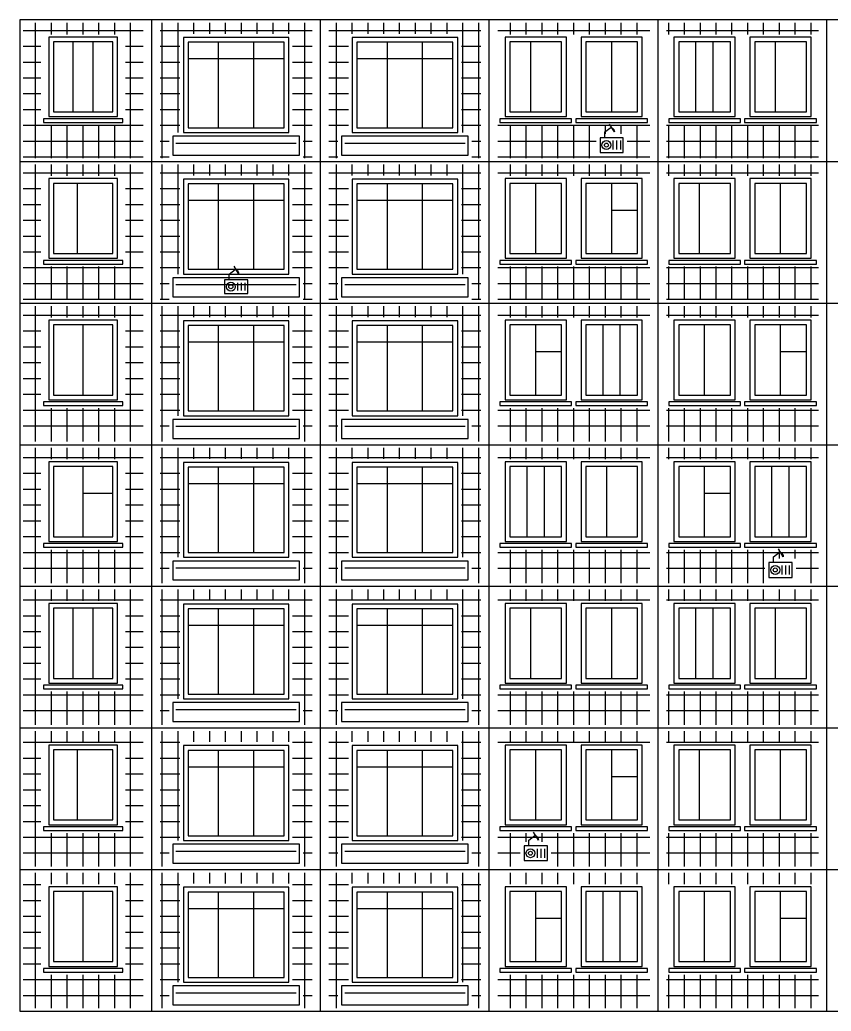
# Model space of a CAD drawing. Header units: millimetres. Extents: x 6 to 314, y 6 to 194.
# Drawn here: x 6 to 159.8, y 6 to 194 of the extents above; entities that cross this region are included whole.
import ezdxf

# ---------------------------------------------------------------- set-up
doc = ezdxf.new("R2010")
doc.units = ezdxf.units.MM
doc.layers.add('DETALI', color=5, linetype='Continuous')
doc.layers.add('KONTUR', color=1, linetype='Continuous')

msp = doc.modelspace()

# ---------------------------------------------------------------- linework, layer by layer
at = {"layer": 'DETALI'}
for p, q in [((6.6, 192), (29.4, 192)), ((9, 167.74), (9, 193.4)), ((12, 191.24), (12, 193.4)), ((15, 191.24), (15, 193.4)), ((18, 191.24), (18, 193.4)), ((21, 191.24), (21, 193.4)), ((24, 191.24), (24, 193.4)), ((27, 167.74), (27, 193.4)), ((32.6, 192), (61.4, 192)), ((33, 167.74), (33, 193.4)), ((36, 172.64), (36, 193.4)), ((39, 191.34), (39, 193.4)), ((42, 191.34), (42, 193.4)), ((45, 191.34), (45, 193.4)), ((48, 191.34), (48, 193.4)), ((51, 191.34), (51, 193.4)), ((54, 191.34), (54, 193.4)), ((57, 191.34), (57, 193.4)), ((60, 167.74), (60, 193.4)), ((64.6, 192), (93.4, 192)), ((66, 167.74), (66, 193.4)), ((69, 191.34), (69, 193.4)), ((72, 191.34), (72, 193.4)), ((75, 191.34), (75, 193.4)), ((78, 191.34), (78, 193.4)), ((81, 191.34), (81, 193.4)), ((84, 191.34), (84, 193.4)), ((87, 191.34), (87, 193.4)), ((90, 172.64), (90, 193.4)), ((93, 167.74), (93, 193.4)), ((96.6, 192), (125.4, 192)), ((99, 191.24), (99, 193.4)), ((102, 191.24), (102, 193.4)), ((105, 191.24), (105, 193.4)), ((108, 191.24), (108, 193.4)), ((111, 191.24), (111, 193.4)), ((114, 191.24), (114, 193.4)), ((117, 191.24), (117, 193.4)), ((120, 191.24), (120, 193.4)), ((123, 191.24), (123, 193.4)), ((128.6, 192), (157.4, 192)), ((129, 191.24), (129, 193.4)), ((132, 191.24), (132, 193.4)), ((135, 191.24), (135, 193.4)), ((138, 191.24), (138, 193.4)), ((141, 191.24), (141, 193.4)), ((144, 191.24), (144, 193.4)), ((147, 191.24), (147, 193.4)), ((150, 191.24), (150, 193.4)), ((153, 191.24), (153, 193.4)), ((156, 191.24), (156, 193.4)), ((6.6, 189), (10, 189)), ((16.13, 176.54), (16.13, 189.84)), ((19.87, 176.54), (19.87, 189.84)), ((26, 189), (29.4, 189)), ((32.6, 189), (36.3, 189)), ((43.67, 173.54), (43.67, 189.74)), ((50.33, 173.54), (50.33, 189.74)), ((57.7, 189), (61.4, 189)), ((64.6, 189), (68.3, 189)), ((75.67, 173.54), (75.67, 189.74)), ((82.33, 173.54), (82.33, 189.74)), ((89.7, 189), (93.4, 189)), ((102.87, 176.54), (102.87, 189.84)), ((118.2, 176.54), (118.2, 189.84)), ((134.17, 176.54), (134.17, 189.84)), ((137.43, 176.54), (137.43, 189.84)), ((149.27, 176.54), (149.27, 189.84)), ((37.9, 186.64), (56.1, 186.64)), ((69.9, 186.64), (88.1, 186.64)), ((6.6, 186), (10, 186)), ((26, 186), (29.4, 186)), ((32.6, 186), (36.3, 186)), ((57.7, 186), (61.4, 186)), ((64.6, 186), (68.3, 186)), ((89.7, 186), (93.4, 186)), ((6.6, 183), (10, 183)), ((26, 183), (29.4, 183)), ((32.6, 183), (36.3, 183)), ((57.7, 183), (61.4, 183)), ((64.6, 183), (68.3, 183)), ((89.7, 183), (93.4, 183)), ((6.6, 180), (10, 180)), ((26, 180), (29.4, 180)), ((32.6, 180), (36.3, 180)), ((57.7, 180), (61.4, 180)), ((64.6, 180), (68.3, 180)), ((89.7, 180), (93.4, 180)), ((6.6, 177), (10, 177)), ((26, 177), (29.4, 177)), ((32.6, 177), (36.3, 177)), ((57.7, 177), (61.4, 177)), ((64.6, 177), (68.3, 177)), ((89.7, 177), (93.4, 177)), ((6.6, 174), (29.4, 174)), ((12, 167.74), (12, 174.04)), ((15, 167.74), (15, 174.04)), ((18, 167.74), (18, 174.04)), ((21, 167.74), (21, 174.04)), ((24, 167.74), (24, 174.04)), ((32.6, 174), (36.3, 174)), ((57.7, 174), (61.4, 174)), ((64.6, 174), (68.3, 174)), ((89.7, 174), (93.4, 174)), ((96.6, 174), (125.4, 174)), ((99, 167.74), (99, 174.04)), ((102, 167.74), (102, 174.04)), ((105, 167.74), (105, 174.04)), ((108, 167.74), (108, 174.04)), ((111, 167.74), (111, 174.04)), ((114, 167.74), (114, 174.04)), ((117, 172.39), (117, 174.04)), ((120, 172.39), (120, 174.04)), ((123, 167.74), (123, 174.04)), ((128.6, 174), (157.4, 174)), ((129, 167.74), (129, 174.04)), ((132, 167.74), (132, 174.04)), ((135, 167.74), (135, 174.04)), ((138, 167.74), (138, 174.04)), ((141, 167.74), (141, 174.04)), ((144, 167.74), (144, 174.04)), ((147, 167.74), (147, 174.04)), ((150, 167.74), (150, 174.04)), ((153, 167.74), (153, 174.04)), ((156, 167.74), (156, 174.04)), ((118.5, 169.39), (118.5, 171.09)), ((119.2, 169.39), (119.2, 171.09)), ((119.9, 169.39), (119.9, 171.09)), ((6.6, 171), (29.4, 171)), ((32.6, 171), (34.3, 171)), ((35.6, 170.64), (58.4, 170.64)), ((59.7, 171), (61.4, 171)), ((64.6, 171), (66.3, 171)), ((67.6, 170.64), (90.4, 170.64)), ((91.7, 171), (93.4, 171)), ((96.6, 171), (115.25, 171)), ((121.15, 171), (125.4, 171)), ((128.6, 171), (157.4, 171)), ((6.6, 168), (29.4, 168)), ((32.6, 168), (34.3, 168)), ((59.7, 168), (61.4, 168)), ((64.6, 168), (66.3, 168)), ((91.7, 168), (93.4, 168)), ((96.6, 168), (125.4, 168)), ((128.6, 168), (157.4, 168)), ((9, 140.89), (9, 166.54)), ((12, 164.39), (12, 166.54)), ((15, 164.39), (15, 166.54)), ((18, 164.39), (18, 166.54)), ((21, 164.39), (21, 166.54)), ((24, 164.39), (24, 166.54)), ((27, 140.89), (27, 166.54)), ((33, 140.89), (33, 166.54)), ((36, 145.79), (36, 166.54)), ((39, 164.49), (39, 166.54)), ((42, 164.49), (42, 166.54)), ((45, 164.49), (45, 166.54)), ((48, 164.49), (48, 166.54)), ((51, 164.49), (51, 166.54)), ((54, 164.49), (54, 166.54)), ((57, 164.49), (57, 166.54)), ((60, 140.89), (60, 166.54)), ((66, 140.89), (66, 166.54)), ((69, 164.49), (69, 166.54)), ((72, 164.49), (72, 166.54)), ((75, 164.49), (75, 166.54)), ((78, 164.49), (78, 166.54)), ((81, 164.49), (81, 166.54)), ((84, 164.49), (84, 166.54)), ((87, 164.49), (87, 166.54)), ((90, 145.79), (90, 166.54)), ((93, 140.89), (93, 166.54)), ((99, 164.39), (99, 166.54)), ((102, 164.39), (102, 166.54)), ((105, 164.39), (105, 166.54)), ((108, 164.39), (108, 166.54)), ((111, 164.39), (111, 166.54)), ((114, 164.39), (114, 166.54)), ((117, 164.39), (117, 166.54)), ((120, 164.39), (120, 166.54)), ((123, 164.39), (123, 166.54)), ((129, 164.39), (129, 166.54)), ((132, 164.39), (132, 166.54)), ((135, 164.39), (135, 166.54)), ((138, 164.39), (138, 166.54)), ((141, 164.39), (141, 166.54)), ((144, 164.39), (144, 166.54)), ((147, 164.39), (147, 166.54)), ((150, 164.39), (150, 166.54)), ((153, 164.39), (153, 166.54)), ((156, 164.39), (156, 166.54)), ((6.6, 165), (29.4, 165)), ((32.6, 165), (61.4, 165)), ((64.6, 165), (93.4, 165)), ((96.6, 165), (125.4, 165)), ((128.6, 165), (157.4, 165)), ((6.6, 162), (10, 162)), ((16.96, 149.69), (16.96, 162.99)), ((26, 162), (29.4, 162)), ((32.6, 162), (36.3, 162)), ((43.67, 146.69), (43.67, 162.89)), ((50.33, 146.69), (50.33, 162.89)), ((57.7, 162), (61.4, 162)), ((64.6, 162), (68.3, 162)), ((75.67, 146.69), (75.67, 162.89)), ((82.33, 146.69), (82.33, 162.89)), ((89.7, 162), (93.4, 162)), ((103.8, 149.69), (103.8, 162.99)), ((118.2, 149.69), (118.2, 162.99)), ((134.87, 149.69), (134.87, 162.99)), ((150.2, 149.69), (150.2, 162.99)), ((6.6, 159), (10, 159)), ((26, 159), (29.4, 159)), ((32.6, 159), (36.3, 159)), ((37.9, 159.79), (56.1, 159.79)), ((57.7, 159), (61.4, 159)), ((64.6, 159), (68.3, 159)), ((69.9, 159.79), (88.1, 159.79)), ((89.7, 159), (93.4, 159)), ((118.2, 157.93), (123.1, 157.93)), ((6.6, 156), (10, 156)), ((26, 156), (29.4, 156)), ((32.6, 156), (36.3, 156)), ((57.7, 156), (61.4, 156)), ((64.6, 156), (68.3, 156)), ((89.7, 156), (93.4, 156)), ((6.6, 153), (10, 153)), ((26, 153), (29.4, 153)), ((32.6, 153), (36.3, 153)), ((57.7, 153), (61.4, 153)), ((64.6, 153), (68.3, 153)), ((89.7, 153), (93.4, 153)), ((6.6, 150), (10, 150)), ((26, 150), (29.4, 150)), ((32.6, 150), (36.3, 150)), ((57.7, 150), (61.4, 150)), ((64.6, 150), (68.3, 150)), ((89.7, 150), (93.4, 150)), ((6.6, 147), (29.4, 147)), ((12, 140.89), (12, 147.19)), ((15, 140.89), (15, 147.19)), ((18, 140.89), (18, 147.19)), ((21, 140.89), (21, 147.19)), ((24, 140.89), (24, 147.19)), ((32.6, 147), (36.3, 147)), ((57.7, 147), (61.4, 147)), ((64.6, 147), (68.3, 147)), ((89.7, 147), (93.4, 147)), ((96.6, 147), (125.4, 147)), ((99, 140.89), (99, 147.19)), ((102, 140.89), (102, 147.19)), ((105, 140.89), (105, 147.19)), ((108, 140.89), (108, 147.19)), ((111, 140.89), (111, 147.19)), ((114, 140.89), (114, 147.19)), ((117, 140.89), (117, 147.19)), ((120, 140.89), (120, 147.19)), ((123, 140.89), (123, 147.19)), ((128.6, 147), (157.4, 147)), ((129, 140.89), (129, 147.19)), ((132, 140.89), (132, 147.19)), ((135, 140.89), (135, 147.19)), ((138, 140.89), (138, 147.19)), ((141, 140.89), (141, 147.19)), ((144, 140.89), (144, 147.19)), ((147, 140.89), (147, 147.19)), ((150, 140.89), (150, 147.19)), ((153, 140.89), (153, 147.19)), ((156, 140.89), (156, 147.19)), ((6.6, 144), (29.4, 144)), ((32.6, 144), (34.3, 144)), ((35.6, 143.79), (58.4, 143.79)), ((47.3, 142.64), (47.3, 144.14)), ((48, 142.64), (48, 144.14)), ((48.7, 142.64), (48.7, 144.14)), ((59.7, 144), (61.4, 144)), ((64.6, 144), (66.3, 144)), ((67.6, 143.79), (90.4, 143.79)), ((91.7, 144), (93.4, 144)), ((96.6, 144), (125.4, 144)), ((128.6, 144), (157.4, 144)), ((6.6, 141), (29.4, 141)), ((32.6, 141), (34.3, 141)), ((59.7, 141), (61.4, 141)), ((64.6, 141), (66.3, 141)), ((91.7, 141), (93.4, 141)), ((96.6, 141), (125.4, 141)), ((128.6, 141), (157.4, 141)), ((9, 114.03), (9, 139.69)), ((12, 137.53), (12, 139.69)), ((15, 137.53), (15, 139.69)), ((18, 137.53), (18, 139.69)), ((21, 137.53), (21, 139.69)), ((24, 137.53), (24, 139.69)), ((27, 114.03), (27, 139.69)), ((33, 114.03), (33, 139.69)), ((36, 118.93), (36, 139.69)), ((39, 137.63), (39, 139.69)), ((42, 137.63), (42, 139.69)), ((45, 137.63), (45, 139.69)), ((48, 137.63), (48, 139.69)), ((51, 137.63), (51, 139.69)), ((54, 137.63), (54, 139.69)), ((57, 137.63), (57, 139.69)), ((60, 114.03), (60, 139.69)), ((66, 114.03), (66, 139.69)), ((69, 137.63), (69, 139.69)), ((72, 137.63), (72, 139.69)), ((75, 137.63), (75, 139.69)), ((78, 137.63), (78, 139.69)), ((81, 137.63), (81, 139.69)), ((84, 137.63), (84, 139.69)), ((87, 137.63), (87, 139.69)), ((90, 118.93), (90, 139.69)), ((93, 114.03), (93, 139.69)), ((99, 137.53), (99, 139.69)), ((102, 137.53), (102, 139.69)), ((105, 137.53), (105, 139.69)), ((108, 137.53), (108, 139.69)), ((111, 137.53), (111, 139.69)), ((114, 137.53), (114, 139.69)), ((117, 137.53), (117, 139.69)), ((120, 137.53), (120, 139.69)), ((123, 137.53), (123, 139.69)), ((129, 137.53), (129, 139.69)), ((132, 137.53), (132, 139.69)), ((135, 137.53), (135, 139.69)), ((138, 137.53), (138, 139.69)), ((141, 137.53), (141, 139.69)), ((144, 137.53), (144, 139.69)), ((147, 137.53), (147, 139.69)), ((150, 137.53), (150, 139.69)), ((153, 137.53), (153, 139.69)), ((156, 137.53), (156, 139.69)), ((6.6, 138), (29.4, 138)), ((32.6, 138), (61.4, 138)), ((64.6, 138), (93.4, 138)), ((96.6, 138), (125.4, 138)), ((128.6, 138), (157.4, 138)), ((18, 122.83), (18, 136.13)), ((43.67, 119.83), (43.67, 136.03)), ((50.33, 119.83), (50.33, 136.03)), ((75.67, 119.83), (75.67, 136.03)), ((82.33, 119.83), (82.33, 136.03)), ((103.8, 122.83), (103.8, 136.13)), ((116.57, 122.83), (116.57, 136.13)), ((119.83, 122.83), (119.83, 136.13)), ((135.8, 122.83), (135.8, 136.13)), ((150.2, 122.83), (150.2, 136.13)), ((6.6, 135), (10, 135)), ((26, 135), (29.4, 135)), ((32.6, 135), (36.3, 135)), ((57.7, 135), (61.4, 135)), ((64.6, 135), (68.3, 135)), ((89.7, 135), (93.4, 135)), ((6.6, 132), (10, 132)), ((26, 132), (29.4, 132)), ((32.6, 132), (36.3, 132)), ((37.9, 132.93), (56.1, 132.93)), ((57.7, 132), (61.4, 132)), ((64.6, 132), (68.3, 132)), ((69.9, 132.93), (88.1, 132.93)), ((89.7, 132), (93.4, 132)), ((103.8, 131.07), (108.7, 131.07)), ((150.2, 131.07), (155.1, 131.07)), ((6.6, 129), (10, 129)), ((26, 129), (29.4, 129)), ((32.6, 129), (36.3, 129)), ((57.7, 129), (61.4, 129)), ((64.6, 129), (68.3, 129)), ((89.7, 129), (93.4, 129)), ((6.6, 126), (10, 126)), ((26, 126), (29.4, 126)), ((32.6, 126), (36.3, 126)), ((57.7, 126), (61.4, 126)), ((64.6, 126), (68.3, 126)), ((89.7, 126), (93.4, 126)), ((6.6, 123), (10, 123)), ((26, 123), (29.4, 123)), ((32.6, 123), (36.3, 123)), ((57.7, 123), (61.4, 123)), ((64.6, 123), (68.3, 123)), ((89.7, 123), (93.4, 123)), ((12, 114.03), (12, 120.33)), ((15, 114.03), (15, 120.33)), ((18, 114.03), (18, 120.33)), ((21, 114.03), (21, 120.33)), ((24, 114.03), (24, 120.33)), ((99, 114.03), (99, 120.33)), ((102, 114.03), (102, 120.33)), ((105, 114.03), (105, 120.33)), ((108, 114.03), (108, 120.33)), ((111, 114.03), (111, 120.33)), ((114, 114.03), (114, 120.33)), ((117, 114.03), (117, 120.33)), ((120, 114.03), (120, 120.33)), ((123, 114.03), (123, 120.33)), ((129, 114.03), (129, 120.33)), ((132, 114.03), (132, 120.33)), ((135, 114.03), (135, 120.33)), ((138, 114.03), (138, 120.33)), ((141, 114.03), (141, 120.33)), ((144, 114.03), (144, 120.33)), ((147, 114.03), (147, 120.33)), ((150, 114.03), (150, 120.33)), ((153, 114.03), (153, 120.33)), ((156, 114.03), (156, 120.33)), ((6.6, 120), (29.4, 120)), ((32.6, 120), (36.3, 120)), ((57.7, 120), (61.4, 120)), ((64.6, 120), (68.3, 120)), ((89.7, 120), (93.4, 120)), ((96.6, 120), (125.4, 120)), ((128.6, 120), (157.4, 120)), ((6.6, 117), (29.4, 117)), ((32.6, 117), (34.3, 117)), ((35.6, 116.93), (58.4, 116.93)), ((59.7, 117), (61.4, 117)), ((64.6, 117), (66.3, 117)), ((67.6, 116.93), (90.4, 116.93)), ((91.7, 117), (93.4, 117)), ((96.6, 117), (125.4, 117)), ((128.6, 117), (157.4, 117)), ((9, 87.17), (9, 112.83)), ((12, 110.67), (12, 112.83)), ((15, 110.67), (15, 112.83)), ((18, 110.67), (18, 112.83)), ((21, 110.67), (21, 112.83)), ((24, 110.67), (24, 112.83)), ((27, 87.17), (27, 112.83)), ((33, 87.17), (33, 112.83)), ((36, 92.07), (36, 112.83)), ((39, 110.77), (39, 112.83)), ((42, 110.77), (42, 112.83)), ((45, 110.77), (45, 112.83)), ((48, 110.77), (48, 112.83)), ((51, 110.77), (51, 112.83)), ((54, 110.77), (54, 112.83)), ((57, 110.77), (57, 112.83)), ((60, 87.17), (60, 112.83)), ((66, 87.17), (66, 112.83)), ((69, 110.77), (69, 112.83)), ((72, 110.77), (72, 112.83)), ((75, 110.77), (75, 112.83)), ((78, 110.77), (78, 112.83)), ((81, 110.77), (81, 112.83)), ((84, 110.77), (84, 112.83)), ((87, 110.77), (87, 112.83)), ((90, 92.07), (90, 112.83)), ((93, 87.17), (93, 112.83)), ((99, 110.67), (99, 112.83)), ((102, 110.67), (102, 112.83)), ((105, 110.67), (105, 112.83)), ((108, 110.67), (108, 112.83)), ((111, 110.67), (111, 112.83)), ((114, 110.67), (114, 112.83)), ((117, 110.67), (117, 112.83)), ((120, 110.67), (120, 112.83)), ((123, 110.67), (123, 112.83)), ((129, 110.67), (129, 112.83)), ((132, 110.67), (132, 112.83)), ((135, 110.67), (135, 112.83)), ((138, 110.67), (138, 112.83)), ((141, 110.67), (141, 112.83)), ((144, 110.67), (144, 112.83)), ((147, 110.67), (147, 112.83)), ((150, 110.67), (150, 112.83)), ((153, 110.67), (153, 112.83)), ((156, 110.67), (156, 112.83)), ((6.6, 111), (29.4, 111)), ((32.6, 111), (61.4, 111)), ((64.6, 111), (93.4, 111)), ((96.6, 111), (125.4, 111)), ((128.6, 111), (157.4, 111)), ((18, 95.97), (18, 109.27)), ((43.67, 92.97), (43.67, 109.17)), ((50.33, 92.97), (50.33, 109.17)), ((75.67, 92.97), (75.67, 109.17)), ((82.33, 92.97), (82.33, 109.17)), ((102.17, 95.97), (102.17, 109.27)), ((105.43, 95.97), (105.43, 109.27)), ((117.27, 95.97), (117.27, 109.27)), ((135.8, 95.97), (135.8, 109.27)), ((148.57, 95.97), (148.57, 109.27)), ((151.83, 95.97), (151.83, 109.27)), ((6.6, 108), (10, 108)), ((26, 108), (29.4, 108)), ((32.6, 108), (36.3, 108)), ((57.7, 108), (61.4, 108)), ((64.6, 108), (68.3, 108)), ((89.7, 108), (93.4, 108)), ((37.9, 106.07), (56.1, 106.07)), ((69.9, 106.07), (88.1, 106.07)), ((6.6, 105), (10, 105)), ((18, 104.22), (23.6, 104.22)), ((26, 105), (29.4, 105)), ((32.6, 105), (36.3, 105)), ((57.7, 105), (61.4, 105)), ((64.6, 105), (68.3, 105)), ((89.7, 105), (93.4, 105)), ((135.8, 104.22), (140.7, 104.22)), ((6.6, 102), (10, 102)), ((26, 102), (29.4, 102)), ((32.6, 102), (36.3, 102)), ((57.7, 102), (61.4, 102)), ((64.6, 102), (68.3, 102)), ((89.7, 102), (93.4, 102)), ((6.6, 99), (10, 99)), ((26, 99), (29.4, 99)), ((32.6, 99), (36.3, 99)), ((57.7, 99), (61.4, 99)), ((64.6, 99), (68.3, 99)), ((89.7, 99), (93.4, 99)), ((6.6, 96), (10, 96)), ((26, 96), (29.4, 96)), ((32.6, 96), (36.3, 96)), ((57.7, 96), (61.4, 96)), ((64.6, 96), (68.3, 96)), ((89.7, 96), (93.4, 96)), ((6.6, 93), (29.4, 93)), ((12, 87.17), (12, 93.47)), ((15, 87.17), (15, 93.47)), ((18, 87.17), (18, 93.47)), ((21, 87.17), (21, 93.47)), ((24, 87.17), (24, 93.47)), ((32.6, 93), (36.3, 93)), ((57.7, 93), (61.4, 93)), ((64.6, 93), (68.3, 93)), ((89.7, 93), (93.4, 93)), ((96.6, 93), (125.4, 93)), ((99, 87.17), (99, 93.47)), ((102, 87.17), (102, 93.47)), ((105, 87.17), (105, 93.47)), ((108, 87.17), (108, 93.47)), ((111, 87.17), (111, 93.47)), ((114, 87.17), (114, 93.47)), ((117, 87.17), (117, 93.47)), ((120, 87.17), (120, 93.47)), ((123, 87.17), (123, 93.47)), ((128.6, 93), (157.4, 93)), ((129, 87.17), (129, 93.47)), ((132, 87.17), (132, 93.47)), ((135, 87.17), (135, 93.47)), ((138, 87.17), (138, 93.47)), ((141, 87.17), (141, 93.47)), ((144, 87.17), (144, 93.47)), ((147, 87.17), (147, 93.47)), ((150, 91.82), (150, 93.47)), ((153, 91.82), (153, 93.47)), ((156, 87.17), (156, 93.47)), ((150.5, 88.82), (150.5, 90.52)), ((151.2, 88.82), (151.2, 90.52)), ((151.9, 88.82), (151.9, 90.52)), ((6.6, 90), (29.4, 90)), ((32.6, 90), (34.3, 90)), ((35.6, 90.07), (58.4, 90.07)), ((59.7, 90), (61.4, 90)), ((64.6, 90), (66.3, 90)), ((67.6, 90.07), (90.4, 90.07)), ((91.7, 90), (93.4, 90)), ((96.6, 90), (125.4, 90)), ((128.6, 90), (147.25, 90)), ((153.15, 90), (157.4, 90)), ((9, 60.31), (9, 85.97)), ((12, 83.81), (12, 85.97)), ((15, 83.81), (15, 85.97)), ((18, 83.81), (18, 85.97)), ((21, 83.81), (21, 85.97)), ((24, 83.81), (24, 85.97)), ((27, 60.31), (27, 85.97)), ((33, 60.31), (33, 85.97)), ((36, 65.21), (36, 85.97)), ((39, 83.91), (39, 85.97)), ((42, 83.91), (42, 85.97)), ((45, 83.91), (45, 85.97)), ((48, 83.91), (48, 85.97)), ((51, 83.91), (51, 85.97)), ((54, 83.91), (54, 85.97)), ((57, 83.91), (57, 85.97)), ((60, 60.31), (60, 85.97)), ((66, 60.31), (66, 85.97)), ((69, 83.91), (69, 85.97)), ((72, 83.91), (72, 85.97)), ((75, 83.91), (75, 85.97)), ((78, 83.91), (78, 85.97)), ((81, 83.91), (81, 85.97)), ((84, 83.91), (84, 85.97)), ((87, 83.91), (87, 85.97)), ((90, 65.21), (90, 85.97)), ((93, 60.31), (93, 85.97)), ((99, 83.81), (99, 85.97)), ((102, 83.81), (102, 85.97)), ((105, 83.81), (105, 85.97)), ((108, 83.81), (108, 85.97)), ((111, 83.81), (111, 85.97)), ((114, 83.81), (114, 85.97)), ((117, 83.81), (117, 85.97)), ((120, 83.81), (120, 85.97)), ((123, 83.81), (123, 85.97)), ((129, 83.81), (129, 85.97)), ((132, 83.81), (132, 85.97)), ((135, 83.81), (135, 85.97)), ((138, 83.81), (138, 85.97)), ((141, 83.81), (141, 85.97)), ((144, 83.81), (144, 85.97)), ((147, 83.81), (147, 85.97)), ((150, 83.81), (150, 85.97)), ((153, 83.81), (153, 85.97)), ((156, 83.81), (156, 85.97)), ((6.6, 84), (29.4, 84)), ((32.6, 84), (61.4, 84)), ((64.6, 84), (93.4, 84)), ((96.6, 84), (125.4, 84)), ((128.6, 84), (157.4, 84)), ((6.6, 81), (10, 81)), ((16.13, 69.11), (16.13, 82.41)), ((19.87, 69.11), (19.87, 82.41)), ((26, 81), (29.4, 81)), ((32.6, 81), (36.3, 81)), ((43.67, 66.11), (43.67, 82.31)), ((50.33, 66.11), (50.33, 82.31)), ((57.7, 81), (61.4, 81)), ((64.6, 81), (68.3, 81)), ((75.67, 66.11), (75.67, 82.31)), ((82.33, 66.11), (82.33, 82.31)), ((89.7, 81), (93.4, 81)), ((102.87, 69.11), (102.87, 82.41)), ((118.2, 69.11), (118.2, 82.41)), ((134.17, 69.11), (134.17, 82.41)), ((137.43, 69.11), (137.43, 82.41)), ((149.27, 69.11), (149.27, 82.41)), ((37.9, 79.21), (56.1, 79.21)), ((69.9, 79.21), (88.1, 79.21)), ((6.6, 78), (10, 78)), ((26, 78), (29.4, 78)), ((32.6, 78), (36.3, 78)), ((57.7, 78), (61.4, 78)), ((64.6, 78), (68.3, 78)), ((89.7, 78), (93.4, 78)), ((6.6, 75), (10, 75)), ((26, 75), (29.4, 75)), ((32.6, 75), (36.3, 75)), ((57.7, 75), (61.4, 75)), ((64.6, 75), (68.3, 75)), ((89.7, 75), (93.4, 75)), ((6.6, 72), (10, 72)), ((26, 72), (29.4, 72)), ((32.6, 72), (36.3, 72)), ((57.7, 72), (61.4, 72)), ((64.6, 72), (68.3, 72)), ((89.7, 72), (93.4, 72)), ((6.6, 69), (10, 69)), ((26, 69), (29.4, 69)), ((32.6, 69), (36.3, 69)), ((57.7, 69), (61.4, 69)), ((64.6, 69), (68.3, 69)), ((89.7, 69), (93.4, 69)), ((6.6, 66), (29.4, 66)), ((12, 60.31), (12, 66.61)), ((15, 60.31), (15, 66.61)), ((18, 60.31), (18, 66.61)), ((21, 60.31), (21, 66.61)), ((24, 60.31), (24, 66.61)), ((32.6, 66), (36.3, 66)), ((57.7, 66), (61.4, 66)), ((64.6, 66), (68.3, 66)), ((89.7, 66), (93.4, 66)), ((96.6, 66), (125.4, 66)), ((99, 60.31), (99, 66.61)), ((102, 60.31), (102, 66.61)), ((105, 60.31), (105, 66.61)), ((108, 60.31), (108, 66.61)), ((111, 60.31), (111, 66.61)), ((114, 60.31), (114, 66.61)), ((117, 60.31), (117, 66.61)), ((120, 60.31), (120, 66.61)), ((123, 60.31), (123, 66.61)), ((128.6, 66), (157.4, 66)), ((129, 60.31), (129, 66.61)), ((132, 60.31), (132, 66.61)), ((135, 60.31), (135, 66.61)), ((138, 60.31), (138, 66.61)), ((141, 60.31), (141, 66.61)), ((144, 60.31), (144, 66.61)), ((147, 60.31), (147, 66.61)), ((150, 60.31), (150, 66.61)), ((153, 60.31), (153, 66.61)), ((156, 60.31), (156, 66.61)), ((6.6, 63), (29.4, 63)), ((32.6, 63), (34.3, 63)), ((35.6, 63.21), (58.4, 63.21)), ((59.7, 63), (61.4, 63)), ((64.6, 63), (66.3, 63)), ((67.6, 63.21), (90.4, 63.21)), ((91.7, 63), (93.4, 63)), ((96.6, 63), (125.4, 63)), ((128.6, 63), (157.4, 63)), ((9, 33.46), (9, 59.11)), ((12, 56.96), (12, 59.11)), ((15, 56.96), (15, 59.11)), ((18, 56.96), (18, 59.11)), ((21, 56.96), (21, 59.11)), ((24, 56.96), (24, 59.11)), ((27, 33.46), (27, 59.11)), ((33, 33.46), (33, 59.11)), ((36, 38.36), (36, 59.11)), ((39, 57.06), (39, 59.11)), ((42, 57.06), (42, 59.11)), ((45, 57.06), (45, 59.11)), ((48, 57.06), (48, 59.11)), ((51, 57.06), (51, 59.11)), ((54, 57.06), (54, 59.11)), ((57, 57.06), (57, 59.11)), ((60, 33.46), (60, 59.11)), ((66, 33.46), (66, 59.11)), ((69, 57.06), (69, 59.11)), ((72, 57.06), (72, 59.11)), ((75, 57.06), (75, 59.11)), ((78, 57.06), (78, 59.11)), ((81, 57.06), (81, 59.11)), ((84, 57.06), (84, 59.11)), ((87, 57.06), (87, 59.11)), ((90, 38.36), (90, 59.11)), ((93, 33.46), (93, 59.11)), ((99, 56.96), (99, 59.11)), ((102, 56.96), (102, 59.11)), ((105, 56.96), (105, 59.11)), ((108, 56.96), (108, 59.11)), ((111, 56.96), (111, 59.11)), ((114, 56.96), (114, 59.11)), ((117, 56.96), (117, 59.11)), ((120, 56.96), (120, 59.11)), ((123, 56.96), (123, 59.11)), ((129, 56.96), (129, 59.11)), ((132, 56.96), (132, 59.11)), ((135, 56.96), (135, 59.11)), ((138, 56.96), (138, 59.11)), ((141, 56.96), (141, 59.11)), ((144, 56.96), (144, 59.11)), ((147, 56.96), (147, 59.11)), ((150, 56.96), (150, 59.11)), ((153, 56.96), (153, 59.11)), ((156, 56.96), (156, 59.11)), ((6.6, 57), (29.4, 57)), ((32.6, 57), (36.3, 57)), ((57.7, 57), (61.4, 57)), ((64.6, 57), (68.3, 57)), ((89.7, 57), (93.4, 57)), ((96.6, 57), (125.4, 57)), ((128.6, 57), (157.4, 57)), ((16.96, 42.26), (16.96, 55.56)), ((43.67, 39.26), (43.67, 55.46)), ((50.33, 39.26), (50.33, 55.46)), ((75.67, 39.26), (75.67, 55.46)), ((82.33, 39.26), (82.33, 55.46)), ((103.8, 42.26), (103.8, 55.56)), ((118.2, 42.26), (118.2, 55.56)), ((134.87, 42.26), (134.87, 55.56)), ((150.2, 42.26), (150.2, 55.56)), ((6.6, 54), (10, 54)), ((26, 54), (29.4, 54)), ((32.6, 54), (36.3, 54)), ((57.7, 54), (61.4, 54)), ((64.6, 54), (68.3, 54)), ((89.7, 54), (93.4, 54)), ((6.6, 51), (10, 51)), ((26, 51), (29.4, 51)), ((32.6, 51), (36.3, 51)), ((37.9, 52.36), (56.1, 52.36)), ((57.7, 51), (61.4, 51)), ((64.6, 51), (68.3, 51)), ((69.9, 52.36), (88.1, 52.36)), ((89.7, 51), (93.4, 51)), ((118.2, 50.5), (123.1, 50.5)), ((6.6, 48), (10, 48)), ((26, 48), (29.4, 48)), ((32.6, 48), (36.3, 48)), ((57.7, 48), (61.4, 48)), ((64.6, 48), (68.3, 48)), ((89.7, 48), (93.4, 48)), ((6.6, 45), (10, 45)), ((26, 45), (29.4, 45)), ((32.6, 45), (36.3, 45)), ((57.7, 45), (61.4, 45)), ((64.6, 45), (68.3, 45)), ((89.7, 45), (93.4, 45)), ((6.6, 42), (10, 42)), ((26, 42), (29.4, 42)), ((32.6, 42), (36.3, 42)), ((57.7, 42), (61.4, 42)), ((64.6, 42), (68.3, 42)), ((89.7, 42), (93.4, 42)), ((12, 33.46), (12, 39.76)), ((15, 33.46), (15, 39.76)), ((18, 33.46), (18, 39.76)), ((21, 33.46), (21, 39.76)), ((24, 33.46), (24, 39.76)), ((99, 33.46), (99, 39.76)), ((102, 38.11), (102, 39.76)), ((105, 38.11), (105, 39.76)), ((108, 33.46), (108, 39.76)), ((111, 33.46), (111, 39.76)), ((114, 33.46), (114, 39.76)), ((117, 33.46), (117, 39.76)), ((120, 33.46), (120, 39.76)), ((123, 33.46), (123, 39.76)), ((129, 33.46), (129, 39.76)), ((132, 33.46), (132, 39.76)), ((135, 33.46), (135, 39.76)), ((138, 33.46), (138, 39.76)), ((141, 33.46), (141, 39.76)), ((144, 33.46), (144, 39.76)), ((147, 33.46), (147, 39.76)), ((150, 33.46), (150, 39.76)), ((153, 33.46), (153, 39.76)), ((156, 33.46), (156, 39.76)), ((6.6, 39), (29.4, 39)), ((32.6, 39), (36.3, 39)), ((57.7, 39), (61.4, 39)), ((64.6, 39), (68.3, 39)), ((89.7, 39), (93.4, 39)), ((96.6, 39), (125.4, 39)), ((128.6, 39), (157.4, 39)), ((6.6, 36), (29.4, 36)), ((32.6, 36), (34.3, 36)), ((35.6, 36.36), (58.4, 36.36)), ((59.7, 36), (61.4, 36)), ((64.6, 36), (66.3, 36)), ((67.6, 36.36), (90.4, 36.36)), ((91.7, 36), (93.4, 36)), ((96.6, 36), (100.85, 36)), ((104.1, 35.11), (104.1, 36.81)), ((104.8, 35.11), (104.8, 36.81)), ((105.5, 35.11), (105.5, 36.81)), ((106.75, 36), (125.4, 36)), ((128.6, 36), (157.4, 36)), ((9, 6.6), (9, 32.26)), ((12, 30.1), (12, 32.26)), ((15, 30.1), (15, 32.26)), ((18, 30.1), (18, 32.26)), ((21, 30.1), (21, 32.26)), ((24, 30.1), (24, 32.26)), ((27, 6.6), (27, 32.26)), ((33, 6.6), (33, 32.26)), ((36, 11.5), (36, 32.26)), ((39, 30.2), (39, 32.26)), ((42, 30.2), (42, 32.26)), ((45, 30.2), (45, 32.26)), ((48, 30.2), (48, 32.26)), ((51, 30.2), (51, 32.26)), ((54, 30.2), (54, 32.26)), ((57, 30.2), (57, 32.26)), ((60, 6.6), (60, 32.26)), ((66, 6.6), (66, 32.26)), ((69, 30.2), (69, 32.26)), ((72, 30.2), (72, 32.26)), ((75, 30.2), (75, 32.26)), ((78, 30.2), (78, 32.26)), ((81, 30.2), (81, 32.26)), ((84, 30.2), (84, 32.26)), ((87, 30.2), (87, 32.26)), ((90, 11.5), (90, 32.26)), ((93, 6.6), (93, 32.26)), ((99, 30.1), (99, 32.26)), ((102, 30.1), (102, 32.26)), ((105, 30.1), (105, 32.26)), ((108, 30.1), (108, 32.26)), ((111, 30.1), (111, 32.26)), ((114, 30.1), (114, 32.26)), ((117, 30.1), (117, 32.26)), ((120, 30.1), (120, 32.26)), ((123, 30.1), (123, 32.26)), ((129, 30.1), (129, 32.26)), ((132, 30.1), (132, 32.26)), ((135, 30.1), (135, 32.26)), ((138, 30.1), (138, 32.26)), ((141, 30.1), (141, 32.26)), ((144, 30.1), (144, 32.26)), ((147, 30.1), (147, 32.26)), ((150, 30.1), (150, 32.26)), ((153, 30.1), (153, 32.26)), ((156, 30.1), (156, 32.26)), ((6.6, 30), (10, 30)), ((18, 15.4), (18, 28.7)), ((26, 30), (29.4, 30)), ((32.6, 30), (36.3, 30)), ((43.67, 12.4), (43.67, 28.6)), ((50.33, 12.4), (50.33, 28.6)), ((57.7, 30), (61.4, 30)), ((64.6, 30), (68.3, 30)), ((75.67, 12.4), (75.67, 28.6)), ((82.33, 12.4), (82.33, 28.6)), ((89.7, 30), (93.4, 30)), ((103.8, 15.4), (103.8, 28.7)), ((116.57, 15.4), (116.57, 28.7)), ((119.83, 15.4), (119.83, 28.7)), ((135.8, 15.4), (135.8, 28.7)), ((150.2, 15.4), (150.2, 28.7)), ((6.6, 27), (10, 27)), ((26, 27), (29.4, 27)), ((32.6, 27), (36.3, 27)), ((57.7, 27), (61.4, 27)), ((64.6, 27), (68.3, 27)), ((89.7, 27), (93.4, 27)), ((37.9, 25.5), (56.1, 25.5)), ((69.9, 25.5), (88.1, 25.5)), ((6.6, 24), (10, 24)), ((26, 24), (29.4, 24)), ((32.6, 24), (36.3, 24)), ((57.7, 24), (61.4, 24)), ((64.6, 24), (68.3, 24)), ((89.7, 24), (93.4, 24)), ((103.8, 23.65), (108.7, 23.65)), ((150.2, 23.65), (155.1, 23.65)), ((6.6, 21), (10, 21)), ((26, 21), (29.4, 21)), ((32.6, 21), (36.3, 21)), ((57.7, 21), (61.4, 21)), ((64.6, 21), (68.3, 21)), ((89.7, 21), (93.4, 21)), ((6.6, 18), (10, 18)), ((26, 18), (29.4, 18)), ((32.6, 18), (36.3, 18)), ((57.7, 18), (61.4, 18)), ((64.6, 18), (68.3, 18)), ((89.7, 18), (93.4, 18)), ((6.6, 15), (10, 15)), ((26, 15), (29.4, 15)), ((32.6, 15), (36.3, 15)), ((57.7, 15), (61.4, 15)), ((64.6, 15), (68.3, 15)), ((89.7, 15), (93.4, 15)), ((6.6, 12), (29.4, 12)), ((12, 6.6), (12, 12.9)), ((15, 6.6), (15, 12.9)), ((18, 6.6), (18, 12.9)), ((21, 6.6), (21, 12.9)), ((24, 6.6), (24, 12.9)), ((32.6, 12), (36.3, 12)), ((57.7, 12), (61.4, 12)), ((64.6, 12), (68.3, 12)), ((89.7, 12), (93.4, 12)), ((96.6, 12), (125.4, 12)), ((99, 6.6), (99, 12.9)), ((102, 6.6), (102, 12.9)), ((105, 6.6), (105, 12.9)), ((108, 6.6), (108, 12.9)), ((111, 6.6), (111, 12.9)), ((114, 6.6), (114, 12.9)), ((117, 6.6), (117, 12.9)), ((120, 6.6), (120, 12.9)), ((123, 6.6), (123, 12.9)), ((128.6, 12), (157.4, 12)), ((129, 6.6), (129, 12.9)), ((132, 6.6), (132, 12.9)), ((135, 6.6), (135, 12.9)), ((138, 6.6), (138, 12.9)), ((141, 6.6), (141, 12.9)), ((144, 6.6), (144, 12.9)), ((147, 6.6), (147, 12.9)), ((150, 6.6), (150, 12.9)), ((153, 6.6), (153, 12.9)), ((156, 6.6), (156, 12.9)), ((35.6, 9.5), (58.4, 9.5)), ((67.6, 9.5), (90.4, 9.5)), ((6.6, 9), (29.4, 9)), ((32.6, 9), (34.3, 9)), ((59.7, 9), (61.4, 9)), ((64.6, 9), (66.3, 9)), ((91.7, 9), (93.4, 9)), ((96.6, 9), (125.4, 9)), ((128.6, 9), (157.4, 9))]:
    msp.add_line(p, q, dxfattribs=at)
for points in [[(12.4, 176.54), (23.6, 176.54), (23.6, 189.84), (12.4, 189.84)], [(37.9, 173.54), (56.1, 173.54), (56.1, 189.74), (37.9, 189.74)], [(69.9, 173.54), (88.1, 173.54), (88.1, 189.74), (69.9, 189.74)], [(98.9, 176.54), (108.7, 176.54), (108.7, 189.84), (98.9, 189.84)], [(113.3, 176.54), (123.1, 176.54), (123.1, 189.84), (113.3, 189.84)], [(130.9, 176.54), (140.7, 176.54), (140.7, 189.84), (130.9, 189.84)], [(145.3, 176.54), (155.1, 176.54), (155.1, 189.84), (145.3, 189.84)], [(10.5, 174.54), (25.5, 174.54), (25.5, 175.24), (10.5, 175.24)], [(97, 174.54), (110.6, 174.54), (110.6, 175.24), (97, 175.24)], [(111.4, 174.54), (125, 174.54), (125, 175.24), (111.4, 175.24)], [(129, 174.54), (142.6, 174.54), (142.6, 175.24), (129, 175.24)], [(143.4, 174.54), (157, 174.54), (157, 175.24), (143.4, 175.24)], [(12.4, 149.69), (23.6, 149.69), (23.6, 162.99), (12.4, 162.99)], [(37.9, 146.69), (56.1, 146.69), (56.1, 162.89), (37.9, 162.89)], [(69.9, 146.69), (88.1, 146.69), (88.1, 162.89), (69.9, 162.89)], [(98.9, 149.69), (108.7, 149.69), (108.7, 162.99), (98.9, 162.99)], [(113.3, 149.69), (123.1, 149.69), (123.1, 162.99), (113.3, 162.99)], [(130.9, 149.69), (140.7, 149.69), (140.7, 162.99), (130.9, 162.99)], [(145.3, 149.69), (155.1, 149.69), (155.1, 162.99), (145.3, 162.99)], [(10.5, 147.69), (25.5, 147.69), (25.5, 148.39), (10.5, 148.39)], [(97, 147.69), (110.6, 147.69), (110.6, 148.39), (97, 148.39)], [(111.4, 147.69), (125, 147.69), (125, 148.39), (111.4, 148.39)], [(129, 147.69), (142.6, 147.69), (142.6, 148.39), (129, 148.39)], [(143.4, 147.69), (157, 147.69), (157, 148.39), (143.4, 148.39)], [(12.4, 122.83), (23.6, 122.83), (23.6, 136.13), (12.4, 136.13)], [(37.9, 119.83), (56.1, 119.83), (56.1, 136.03), (37.9, 136.03)], [(69.9, 119.83), (88.1, 119.83), (88.1, 136.03), (69.9, 136.03)], [(98.9, 122.83), (108.7, 122.83), (108.7, 136.13), (98.9, 136.13)], [(113.3, 122.83), (123.1, 122.83), (123.1, 136.13), (113.3, 136.13)], [(130.9, 122.83), (140.7, 122.83), (140.7, 136.13), (130.9, 136.13)], [(145.3, 122.83), (155.1, 122.83), (155.1, 136.13), (145.3, 136.13)], [(10.5, 120.83), (25.5, 120.83), (25.5, 121.53), (10.5, 121.53)], [(97, 120.83), (110.6, 120.83), (110.6, 121.53), (97, 121.53)], [(111.4, 120.83), (125, 120.83), (125, 121.53), (111.4, 121.53)], [(129, 120.83), (142.6, 120.83), (142.6, 121.53), (129, 121.53)], [(143.4, 120.83), (157, 120.83), (157, 121.53), (143.4, 121.53)], [(12.4, 95.97), (23.6, 95.97), (23.6, 109.27), (12.4, 109.27)], [(37.9, 92.97), (56.1, 92.97), (56.1, 109.17), (37.9, 109.17)], [(69.9, 92.97), (88.1, 92.97), (88.1, 109.17), (69.9, 109.17)], [(98.9, 95.97), (108.7, 95.97), (108.7, 109.27), (98.9, 109.27)], [(113.3, 95.97), (123.1, 95.97), (123.1, 109.27), (113.3, 109.27)], [(130.9, 95.97), (140.7, 95.97), (140.7, 109.27), (130.9, 109.27)], [(145.3, 95.97), (155.1, 95.97), (155.1, 109.27), (145.3, 109.27)], [(10.5, 93.97), (25.5, 93.97), (25.5, 94.67), (10.5, 94.67)], [(97, 93.97), (110.6, 93.97), (110.6, 94.67), (97, 94.67)], [(111.4, 93.97), (125, 93.97), (125, 94.67), (111.4, 94.67)], [(129, 93.97), (142.6, 93.97), (142.6, 94.67), (129, 94.67)], [(143.4, 93.97), (157, 93.97), (157, 94.67), (143.4, 94.67)], [(12.4, 69.11), (23.6, 69.11), (23.6, 82.41), (12.4, 82.41)], [(37.9, 66.11), (56.1, 66.11), (56.1, 82.31), (37.9, 82.31)], [(69.9, 66.11), (88.1, 66.11), (88.1, 82.31), (69.9, 82.31)], [(98.9, 69.11), (108.7, 69.11), (108.7, 82.41), (98.9, 82.41)], [(113.3, 69.11), (123.1, 69.11), (123.1, 82.41), (113.3, 82.41)], [(130.9, 69.11), (140.7, 69.11), (140.7, 82.41), (130.9, 82.41)], [(145.3, 69.11), (155.1, 69.11), (155.1, 82.41), (145.3, 82.41)], [(10.5, 67.11), (25.5, 67.11), (25.5, 67.81), (10.5, 67.81)], [(97, 67.11), (110.6, 67.11), (110.6, 67.81), (97, 67.81)], [(111.4, 67.11), (125, 67.11), (125, 67.81), (111.4, 67.81)], [(129, 67.11), (142.6, 67.11), (142.6, 67.81), (129, 67.81)], [(143.4, 67.11), (157, 67.11), (157, 67.81), (143.4, 67.81)], [(12.4, 42.26), (23.6, 42.26), (23.6, 55.56), (12.4, 55.56)], [(37.9, 39.26), (56.1, 39.26), (56.1, 55.46), (37.9, 55.46)], [(69.9, 39.26), (88.1, 39.26), (88.1, 55.46), (69.9, 55.46)], [(98.9, 42.26), (108.7, 42.26), (108.7, 55.56), (98.9, 55.56)], [(113.3, 42.26), (123.1, 42.26), (123.1, 55.56), (113.3, 55.56)], [(130.9, 42.26), (140.7, 42.26), (140.7, 55.56), (130.9, 55.56)], [(145.3, 42.26), (155.1, 42.26), (155.1, 55.56), (145.3, 55.56)], [(10.5, 40.26), (25.5, 40.26), (25.5, 40.96), (10.5, 40.96)], [(97, 40.26), (110.6, 40.26), (110.6, 40.96), (97, 40.96)], [(111.4, 40.26), (125, 40.26), (125, 40.96), (111.4, 40.96)], [(129, 40.26), (142.6, 40.26), (142.6, 40.96), (129, 40.96)], [(143.4, 40.26), (157, 40.26), (157, 40.96), (143.4, 40.96)], [(12.4, 15.4), (23.6, 15.4), (23.6, 28.7), (12.4, 28.7)], [(37.9, 12.4), (56.1, 12.4), (56.1, 28.6), (37.9, 28.6)], [(69.9, 12.4), (88.1, 12.4), (88.1, 28.6), (69.9, 28.6)], [(98.9, 15.4), (108.7, 15.4), (108.7, 28.7), (98.9, 28.7)], [(113.3, 15.4), (123.1, 15.4), (123.1, 28.7), (113.3, 28.7)], [(130.9, 15.4), (140.7, 15.4), (140.7, 28.7), (130.9, 28.7)], [(145.3, 15.4), (155.1, 15.4), (155.1, 28.7), (145.3, 28.7)], [(10.5, 13.4), (25.5, 13.4), (25.5, 14.1), (10.5, 14.1)], [(97, 13.4), (110.6, 13.4), (110.6, 14.1), (97, 14.1)], [(111.4, 13.4), (125, 13.4), (125, 14.1), (111.4, 14.1)], [(129, 13.4), (142.6, 13.4), (142.6, 14.1), (129, 14.1)], [(143.4, 13.4), (157, 13.4), (157, 14.1), (143.4, 14.1)]]:
    msp.add_lwpolyline(points, close=True, dxfattribs=at)
for points in [[(116.9, 171.64), (116.9, 172.74), (118.03, 173.61), (118.25, 173.52), (118.44, 173.38), (118.58, 173.19), (118.67, 172.98), (118.7, 172.74), (117.8, 174.24)], [(45.7, 144.69), (45.7, 145.79), (46.83, 146.66), (47.05, 146.57), (47.24, 146.42), (47.38, 146.24), (47.47, 146.02), (47.5, 145.79), (46.6, 147.29)], [(148.9, 91.07), (148.9, 92.17), (150.03, 93.04), (150.25, 92.95), (150.44, 92.81), (150.58, 92.62), (150.67, 92.4), (150.7, 92.17), (149.8, 93.67)], [(102.5, 37.36), (102.5, 38.46), (103.63, 39.33), (103.85, 39.24), (104.04, 39.09), (104.18, 38.91), (104.27, 38.69), (104.3, 38.46), (103.4, 39.96)]]:
    msp.add_lwpolyline(points, dxfattribs=at)
for centre, radius in [((117.2, 170.24), 0.85), ((117.2, 170.24), 0.38), ((46, 143.39), 0.85), ((46, 143.39), 0.38), ((149.2, 89.67), 0.85), ((149.2, 89.67), 0.38), ((102.8, 35.96), 0.85), ((102.8, 35.96), 0.38)]:
    msp.add_circle(centre, radius, dxfattribs=at)
at = {"layer": 'KONTUR'}
for p, q in [((31, 6), (31, 194)), ((63, 6), (63, 194)), ((95, 6), (95, 194)), ((127, 6), (127, 194)), ((159, 6), (159, 194)), ((6, 167.14), (314, 167.14)), ((6, 140.29), (314, 140.29)), ((6, 113.43), (314, 113.43)), ((6, 86.57), (314, 86.57)), ((6, 59.71), (314, 59.71)), ((6, 32.86), (314, 32.86))]:
    msp.add_line(p, q, dxfattribs=at)
for points in [[(6, 6), (314, 6), (314, 194), (6, 194)], [(11.5, 175.64), (24.5, 175.64), (24.5, 190.74), (11.5, 190.74)], [(37, 172.64), (57, 172.64), (57, 190.64), (37, 190.64)], [(69, 172.64), (89, 172.64), (89, 190.64), (69, 190.64)], [(98, 175.64), (109.6, 175.64), (109.6, 190.74), (98, 190.74)], [(112.4, 175.64), (124, 175.64), (124, 190.74), (112.4, 190.74)], [(130, 175.64), (141.6, 175.64), (141.6, 190.74), (130, 190.74)], [(144.4, 175.64), (156, 175.64), (156, 190.74), (144.4, 190.74)], [(35, 168.34), (59, 168.34), (59, 171.94), (35, 171.94)], [(67, 168.34), (91, 168.34), (91, 171.94), (67, 171.94)], [(116, 168.84), (120.4, 168.84), (120.4, 171.64), (116, 171.64)], [(11.5, 148.79), (24.5, 148.79), (24.5, 163.89), (11.5, 163.89)], [(37, 145.79), (57, 145.79), (57, 163.79), (37, 163.79)], [(69, 145.79), (89, 145.79), (89, 163.79), (69, 163.79)], [(98, 148.79), (109.6, 148.79), (109.6, 163.89), (98, 163.89)], [(112.4, 148.79), (124, 148.79), (124, 163.89), (112.4, 163.89)], [(130, 148.79), (141.6, 148.79), (141.6, 163.89), (130, 163.89)], [(144.4, 148.79), (156, 148.79), (156, 163.89), (144.4, 163.89)], [(35, 141.49), (59, 141.49), (59, 145.09), (35, 145.09)], [(67, 141.49), (91, 141.49), (91, 145.09), (67, 145.09)], [(44.8, 142.09), (49.2, 142.09), (49.2, 144.69), (44.8, 144.69)], [(11.5, 121.93), (24.5, 121.93), (24.5, 137.03), (11.5, 137.03)], [(37, 118.93), (57, 118.93), (57, 136.93), (37, 136.93)], [(69, 118.93), (89, 118.93), (89, 136.93), (69, 136.93)], [(98, 121.93), (109.6, 121.93), (109.6, 137.03), (98, 137.03)], [(112.4, 121.93), (124, 121.93), (124, 137.03), (112.4, 137.03)], [(130, 121.93), (141.6, 121.93), (141.6, 137.03), (130, 137.03)], [(144.4, 121.93), (156, 121.93), (156, 137.03), (144.4, 137.03)], [(35, 114.63), (59, 114.63), (59, 118.23), (35, 118.23)], [(67, 114.63), (91, 114.63), (91, 118.23), (67, 118.23)], [(11.5, 95.07), (24.5, 95.07), (24.5, 110.17), (11.5, 110.17)], [(37, 92.07), (57, 92.07), (57, 110.07), (37, 110.07)], [(69, 92.07), (89, 92.07), (89, 110.07), (69, 110.07)], [(98, 95.07), (109.6, 95.07), (109.6, 110.17), (98, 110.17)], [(112.4, 95.07), (124, 95.07), (124, 110.17), (112.4, 110.17)], [(130, 95.07), (141.6, 95.07), (141.6, 110.17), (130, 110.17)], [(144.4, 95.07), (156, 95.07), (156, 110.17), (144.4, 110.17)], [(35, 87.77), (59, 87.77), (59, 91.37), (35, 91.37)], [(67, 87.77), (91, 87.77), (91, 91.37), (67, 91.37)], [(148, 88.27), (152.4, 88.27), (152.4, 91.07), (148, 91.07)], [(11.5, 68.21), (24.5, 68.21), (24.5, 83.31), (11.5, 83.31)], [(37, 65.21), (57, 65.21), (57, 83.21), (37, 83.21)], [(69, 65.21), (89, 65.21), (89, 83.21), (69, 83.21)], [(98, 68.21), (109.6, 68.21), (109.6, 83.31), (98, 83.31)], [(112.4, 68.21), (124, 68.21), (124, 83.31), (112.4, 83.31)], [(130, 68.21), (141.6, 68.21), (141.6, 83.31), (130, 83.31)], [(144.4, 68.21), (156, 68.21), (156, 83.31), (144.4, 83.31)], [(35, 60.91), (59, 60.91), (59, 64.51), (35, 64.51)], [(67, 60.91), (91, 60.91), (91, 64.51), (67, 64.51)], [(11.5, 41.36), (24.5, 41.36), (24.5, 56.46), (11.5, 56.46)], [(98, 41.36), (109.6, 41.36), (109.6, 56.46), (98, 56.46)], [(112.4, 41.36), (124, 41.36), (124, 56.46), (112.4, 56.46)], [(130, 41.36), (141.6, 41.36), (141.6, 56.46), (130, 56.46)], [(144.4, 41.36), (156, 41.36), (156, 56.46), (144.4, 56.46)], [(37, 38.36), (57, 38.36), (57, 56.36), (37, 56.36)], [(69, 38.36), (89, 38.36), (89, 56.36), (69, 56.36)], [(35, 34.06), (59, 34.06), (59, 37.66), (35, 37.66)], [(67, 34.06), (91, 34.06), (91, 37.66), (67, 37.66)], [(101.6, 34.56), (106, 34.56), (106, 37.36), (101.6, 37.36)], [(11.5, 14.5), (24.5, 14.5), (24.5, 29.6), (11.5, 29.6)], [(37, 11.5), (57, 11.5), (57, 29.5), (37, 29.5)], [(69, 11.5), (89, 11.5), (89, 29.5), (69, 29.5)], [(98, 14.5), (109.6, 14.5), (109.6, 29.6), (98, 29.6)], [(112.4, 14.5), (124, 14.5), (124, 29.6), (112.4, 29.6)], [(130, 14.5), (141.6, 14.5), (141.6, 29.6), (130, 29.6)], [(144.4, 14.5), (156, 14.5), (156, 29.6), (144.4, 29.6)], [(35, 7.2), (59, 7.2), (59, 10.8), (35, 10.8)], [(67, 7.2), (91, 7.2), (91, 10.8), (67, 10.8)]]:
    msp.add_lwpolyline(points, close=True, dxfattribs=at)

doc.saveas('drawing.dxf')
